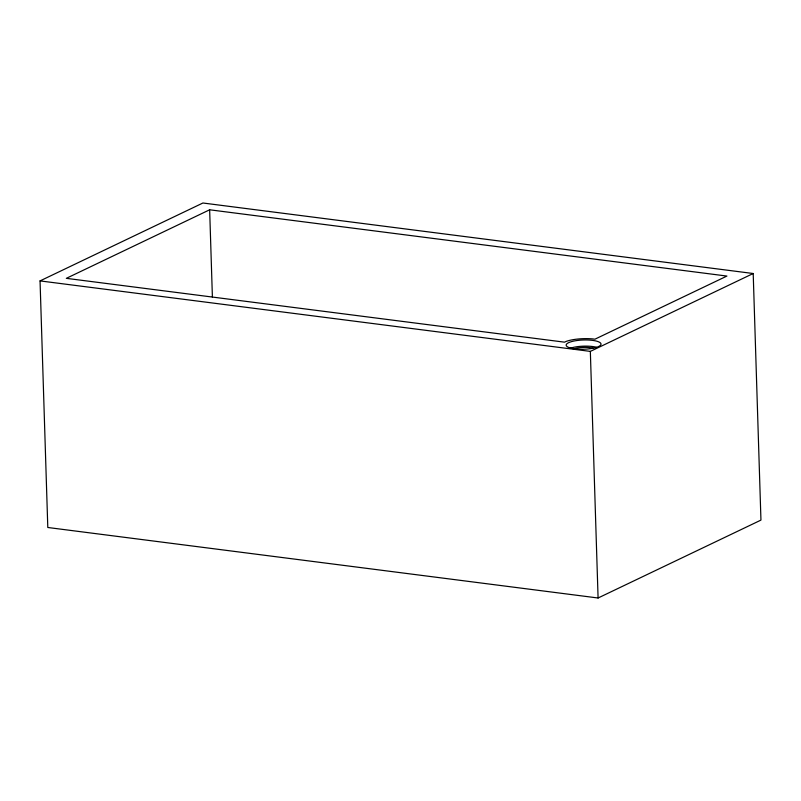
<?xml version="1.0" encoding="UTF-8"?>
<svg xmlns="http://www.w3.org/2000/svg" width="801" height="801" viewBox="0 0 801 801"><rect width="100%" height="100%" fill="white"/><g stroke="black" fill="none" stroke-linecap="round" stroke-linejoin="round"><path stroke-width="1.2" d="M40.05 280.901L202.913 203.003L753.2 273.511L760.95 520.099L598.087 597.997L47.8 527.489L40.05 280.901L590.337 351.399L753.2 273.511M209.652 209.792L66.333 278.337L564.505 342.167L566.337 341.336A22.388 5.947 -1.8 0 1 592.89 338.923L594.913 339.203L726.918 276.065L209.652 209.792L212.395 297.041M590.337 351.399L598.087 597.997M569.631 348.495A17.432 4.626 -1.8 0 1 596.244 347.173M574.848 348.605A12.796 3.394 -1.8 0 1 592.94 348.135M574.728 348.856A17.432 4.626 -1.8 0 0 601.02 344.15A17.432 4.626 -1.8 0 0 575.058 340.825A17.432 4.626 -1.8 0 0 574.728 348.856"/></g></svg>
